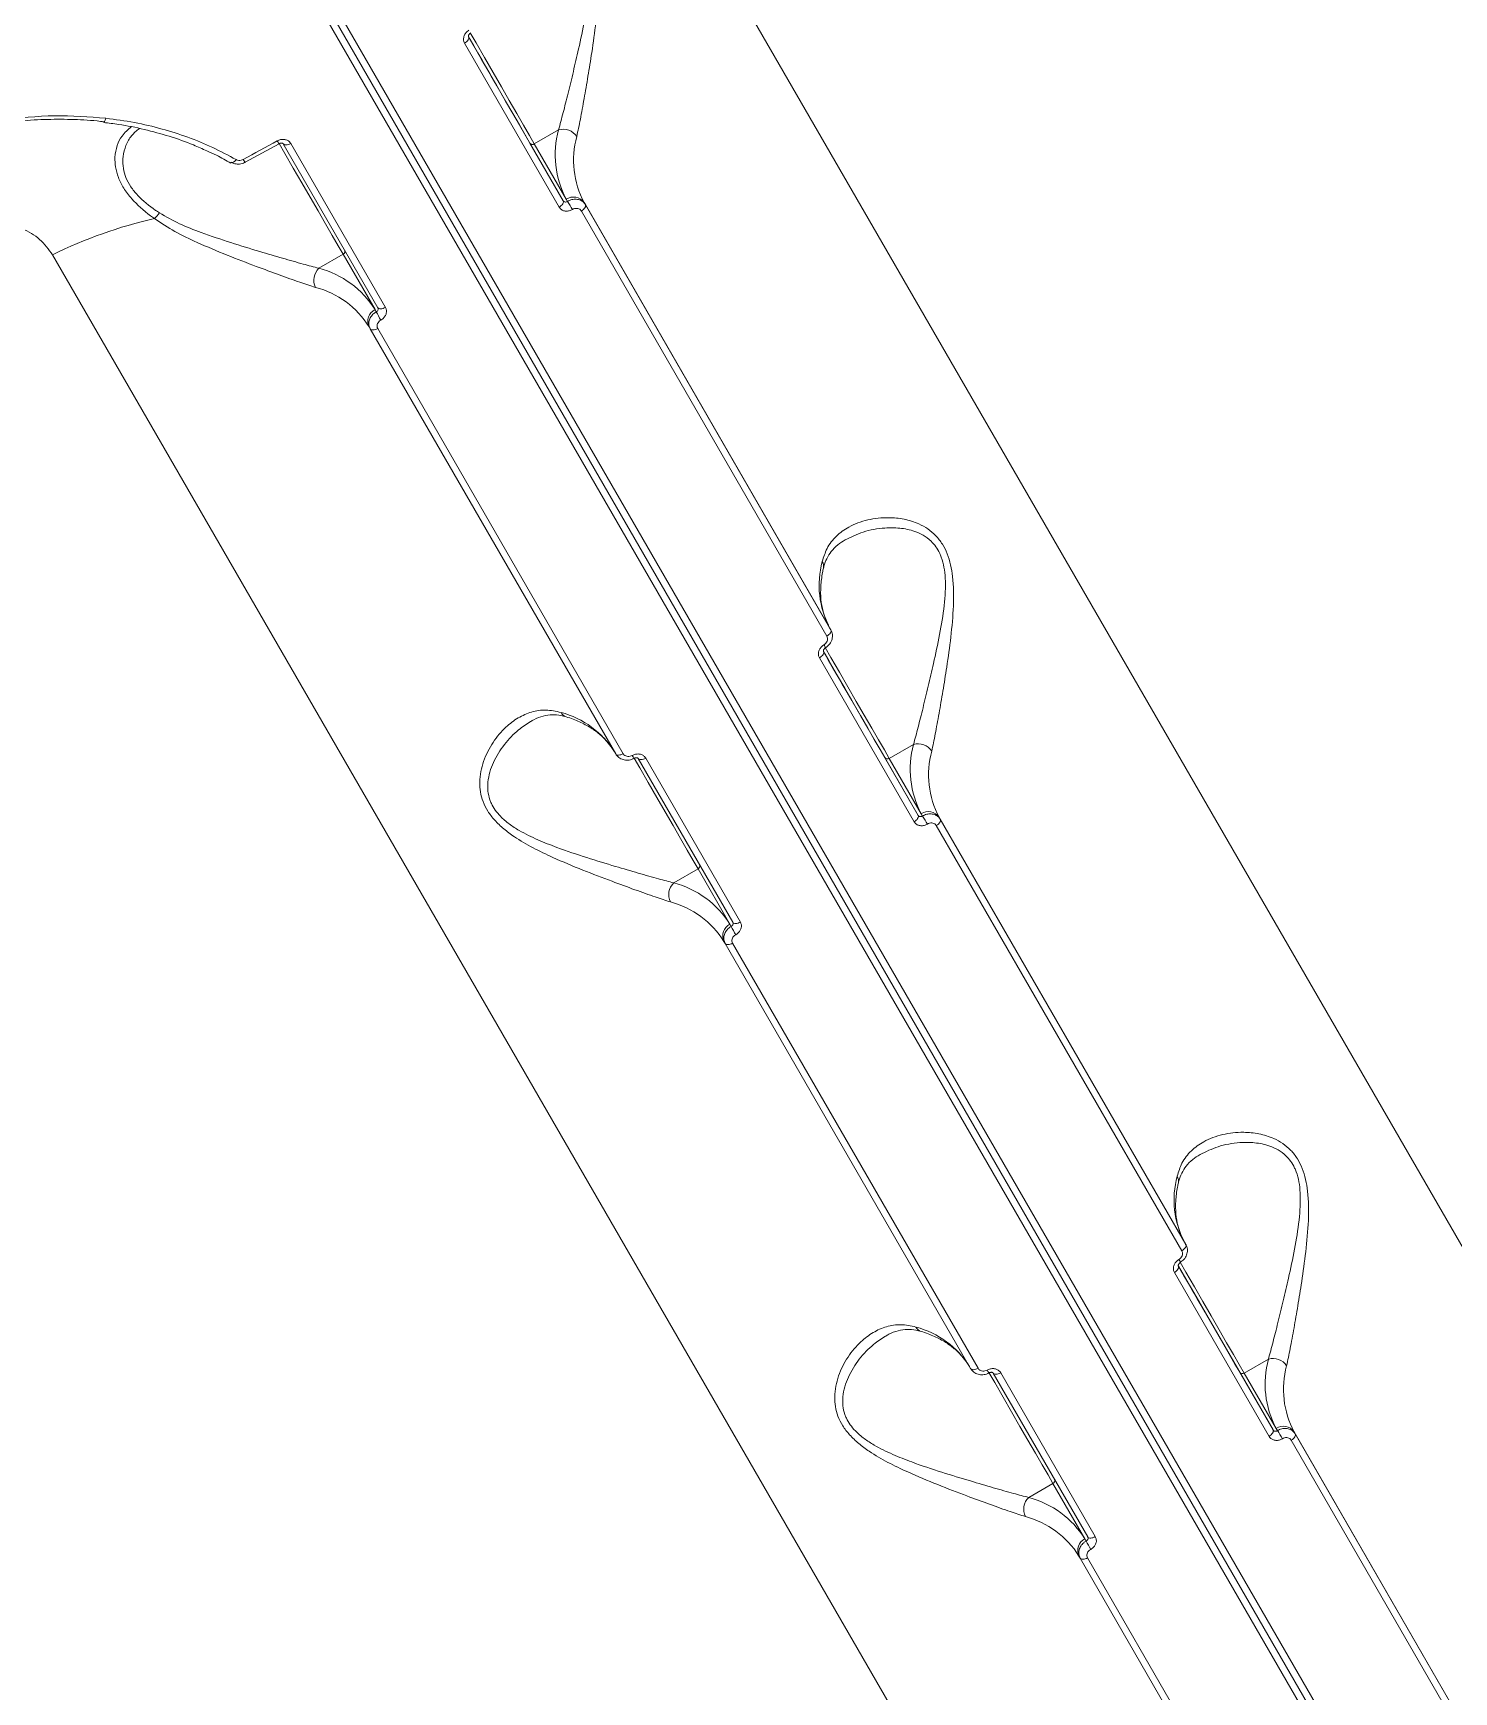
# Model space of a CAD drawing. Header units: millimetres. Extents: x 10684 to 26054, y -4768 to 6894.
# Drawn here: x 17492.2 to 17698.1, y -2622.9 to -2382.5 of the extents above; entities that cross this region are included whole.
import ezdxf

# ---------------------------------------------------------------- set-up
doc = ezdxf.new("R2010")
doc.units = ezdxf.units.MM
doc.layers.add('DIKOM_ОБЪЕКТ', color=7, linetype='Continuous')

msp = doc.modelspace()

# ---------------------------------------------------------------- linework, layer by layer
at = {"layer": 'DIKOM_ОБЪЕКТ', "color": 7, "linetype": 'Continuous', "lineweight": 15}
for p, q in [((17521.593, -2357.657), (17729.043, -2716.935)), ((17729.654, -2715.988), (17522.203, -2356.71)), ((17730.779, -2715.933), (17523.329, -2356.654)), ((17735.945, -2621.881), (17585.93, -2362.072)), ((17554.7, -2383.923), (17568.416, -2407.677)), ((17568.994, -2406.748), (17555.279, -2382.994)), ((17568.322, -2396.481), (17564.814, -2398.506)), ((17522.893, -2401.18), (17527.825, -2398.482)), ((17528.432, -2398.494), (17542.148, -2422.248)), ((17543.241, -2422.211), (17529.525, -2398.457)), ((17564.167, -2398.385), (17568.994, -2406.748)), ((17569.448, -2406.533), (17564.814, -2398.506)), ((17520.891, -2401.181), (17520.899, -2401.187)), ((17569.628, -2406.845), (17569.448, -2406.533)), ((17571.633, -2408.238), (17607.208, -2469.849)), ((17572.037, -2407.018), (17607.612, -2468.63)), ((17572.207, -2407.312), (17572.037, -2407.018)), ((17607.782, -2468.924), (17572.207, -2407.312)), ((17494.993, -2414.575), (17645.008, -2674.383)), ((17533.594, -2416.531), (17537.102, -2414.506)), ((17537.102, -2414.506), (17541.735, -2422.533)), ((17541.735, -2422.533), (17541.915, -2422.845)), ((17540.86, -2425.018), (17541.03, -2425.312)), ((17541.03, -2425.312), (17576.605, -2486.924)), ((17577.693, -2486.89), (17542.118, -2425.278)), ((17607.612, -2468.63), (17607.782, -2468.924)), ((17606.134, -2473), (17619.85, -2496.754)), ((17620.428, -2495.826), (17606.712, -2472.072)), ((17619.756, -2485.558), (17616.248, -2487.583)), ((17579.866, -2487.572), (17593.582, -2511.326)), ((17594.675, -2511.289), (17580.959, -2487.535)), ((17615.601, -2487.462), (17620.428, -2495.826)), ((17620.881, -2495.611), (17616.248, -2487.583)), ((17621.061, -2495.922), (17620.881, -2495.611)), ((17623.067, -2497.315), (17658.642, -2558.927)), ((17623.471, -2496.095), (17659.046, -2557.707)), ((17623.641, -2496.389), (17623.471, -2496.095)), ((17659.216, -2558.001), (17623.641, -2496.389)), ((17585.028, -2505.609), (17588.536, -2503.584)), ((17588.536, -2503.584), (17593.169, -2511.611)), ((17593.169, -2511.611), (17593.349, -2511.922)), ((17592.294, -2514.095), (17592.464, -2514.389)), ((17592.464, -2514.389), (17628.039, -2576.001)), ((17629.127, -2575.967), (17593.552, -2514.355)), ((17659.046, -2557.707), (17659.216, -2558.001)), ((17657.568, -2562.077), (17671.283, -2585.831)), ((17671.862, -2584.903), (17658.147, -2561.149)), ((17631.3, -2576.649), (17645.015, -2600.403)), ((17646.109, -2600.366), (17632.393, -2576.612)), ((17667.035, -2576.54), (17671.862, -2584.903)), ((17671.19, -2574.636), (17667.682, -2576.661)), ((17672.316, -2584.688), (17667.682, -2576.661)), ((17672.496, -2585), (17672.316, -2584.688)), ((17674.501, -2586.392), (17710.076, -2648.004)), ((17674.905, -2585.172), (17710.48, -2646.784)), ((17675.075, -2585.467), (17674.905, -2585.172)), ((17710.65, -2647.079), (17675.075, -2585.467)), ((17636.462, -2594.686), (17639.97, -2592.661)), ((17639.97, -2592.661), (17644.603, -2600.688)), ((17644.603, -2600.688), (17644.783, -2601)), ((17643.728, -2603.172), (17643.898, -2603.467)), ((17643.898, -2603.467), (17679.473, -2665.079)), ((17680.561, -2665.045), (17644.986, -2603.433))]:
    msp.add_line(p, q, dxfattribs=at)
at = {"layer": 'DIKOM_ОБЪЕКТ', "color": 7, "linetype": 'Continuous', "lineweight": 15, "flags": 128}
for points in [[(17555.279, -2382.994), (17555.312, -2383.089), (17555.312, -2383.198), (17555.279, -2383.318), (17555.214, -2383.445), (17555.12, -2383.573), (17555, -2383.699), (17554.858, -2383.817), (17554.7, -2383.923)], [(17555.264, -2382.965), (17555.292, -2383.013), (17555.654, -2383.641), (17556.151, -2384.501)], [(17555.272, -2382.976), (17555.98, -2384.204), (17557.171, -2386.266), (17558.364, -2388.333), (17559.534, -2390.36), (17560.655, -2392.301), (17561.701, -2394.112), (17562.648, -2395.754), (17563.476, -2397.189), (17564.167, -2398.385)], [(17556.151, -2384.501), (17556.741, -2385.523), (17557.377, -2386.625), (17558.008, -2387.718), (17558.582, -2388.713), (17559.054, -2389.529), (17559.383, -2390.1), (17559.545, -2390.38), (17559.526, -2390.347), (17559.327, -2390.003), (17558.964, -2389.375), (17558.468, -2388.515), (17557.877, -2387.493), (17557.241, -2386.391), (17556.61, -2385.298), (17556.036, -2384.303), (17555.565, -2383.487), (17555.274, -2382.983)], [(17564.814, -2398.506), (17564.102, -2397.272), (17563.248, -2395.793), (17562.271, -2394.1), (17561.192, -2392.232), (17560.037, -2390.23), (17558.83, -2388.14), (17557.599, -2386.008), (17556.372, -2383.882), (17555.529, -2382.423)], [(17502.437, -2395.294), (17502.481, -2395.29), (17502.535, -2395.251), (17502.59, -2395.179), (17502.643, -2395.075), (17502.694, -2394.943), (17502.739, -2394.789)], [(17527.566, -2398.071), (17526.95, -2398.411), (17526.333, -2398.75), (17525.716, -2399.088), (17525.099, -2399.426), (17524.482, -2399.763), (17523.864, -2400.1), (17523.246, -2400.436), (17522.628, -2400.772)], [(17527.827, -2398.442), (17528.659, -2399.882), (17529.887, -2402.008), (17531.118, -2404.14), (17532.324, -2406.23), (17533.48, -2408.232), (17534.558, -2410.1), (17535.535, -2411.793), (17536.39, -2413.272), (17537.102, -2414.506)], [(17528.432, -2398.494), (17528.497, -2398.57), (17528.591, -2398.625), (17528.712, -2398.657), (17528.854, -2398.664), (17529.012, -2398.647), (17529.181, -2398.605), (17529.354, -2398.541), (17529.525, -2398.457)], [(17520.899, -2401.187), (17520.948, -2401.206), (17521.038, -2401.212), (17521.142, -2401.185), (17521.255, -2401.127), (17521.373, -2401.04), (17521.491, -2400.926), (17521.607, -2400.791)], [(17568.994, -2406.748), (17569.028, -2406.843), (17569.028, -2406.952), (17568.995, -2407.072), (17568.93, -2407.199), (17568.836, -2407.327), (17568.716, -2407.453), (17568.574, -2407.571), (17568.416, -2407.677)], [(17572.207, -2407.312), (17572.24, -2407.406), (17572.24, -2407.515), (17572.208, -2407.634), (17572.144, -2407.76), (17572.05, -2407.888), (17571.931, -2408.014), (17571.79, -2408.131), (17571.633, -2408.238)], [(17542.148, -2422.248), (17542.213, -2422.324), (17542.307, -2422.379), (17542.428, -2422.411), (17542.57, -2422.418), (17542.728, -2422.401), (17542.897, -2422.359), (17543.07, -2422.295), (17543.241, -2422.211)], [(17541.03, -2425.312), (17541.094, -2425.388), (17541.189, -2425.443), (17541.308, -2425.474), (17541.449, -2425.482), (17541.607, -2425.465), (17541.775, -2425.424), (17541.948, -2425.361), (17542.118, -2425.278)], [(17607.782, -2468.924), (17607.815, -2469.018), (17607.815, -2469.127), (17607.783, -2469.246), (17607.719, -2469.372), (17607.625, -2469.5), (17607.506, -2469.625), (17607.366, -2469.743), (17607.208, -2469.849)], [(17606.712, -2472.072), (17606.746, -2472.166), (17606.746, -2472.275), (17606.713, -2472.395), (17606.648, -2472.522), (17606.554, -2472.65), (17606.434, -2472.776), (17606.292, -2472.894), (17606.134, -2473)], [(17606.697, -2472.042), (17606.726, -2472.091), (17607.088, -2472.718), (17607.585, -2473.578)], [(17606.706, -2472.054), (17607.414, -2473.281), (17608.605, -2475.343), (17609.798, -2477.411), (17610.969, -2479.437), (17612.089, -2481.378), (17613.135, -2483.19), (17614.082, -2484.831), (17614.911, -2486.266), (17615.601, -2487.462)], [(17607.585, -2473.578), (17608.175, -2474.601), (17608.811, -2475.703), (17609.442, -2476.795), (17610.017, -2477.79), (17610.487, -2478.606), (17610.817, -2479.177), (17610.979, -2479.458), (17610.96, -2479.424), (17610.761, -2479.08), (17610.398, -2478.452), (17609.902, -2477.593), (17609.311, -2476.57), (17608.675, -2475.468), (17608.044, -2474.375), (17607.47, -2473.381), (17606.999, -2472.565), (17606.708, -2472.061)], [(17616.248, -2487.583), (17615.536, -2486.35), (17614.682, -2484.87), (17613.705, -2483.177), (17612.626, -2481.309), (17611.471, -2479.308), (17610.264, -2477.218), (17609.033, -2475.085), (17607.805, -2472.959), (17606.97, -2471.511)], [(17576.605, -2486.924), (17576.67, -2487), (17576.764, -2487.054), (17576.883, -2487.086), (17577.025, -2487.094), (17577.182, -2487.077), (17577.35, -2487.036), (17577.523, -2486.973), (17577.693, -2486.89)], [(17579.261, -2487.519), (17580.093, -2488.959), (17581.32, -2491.085), (17582.551, -2493.218), (17583.758, -2495.308), (17584.914, -2497.309), (17585.992, -2499.177), (17586.969, -2500.87), (17587.824, -2502.35), (17588.536, -2503.584)], [(17579.866, -2487.572), (17579.931, -2487.648), (17580.025, -2487.702), (17580.146, -2487.734), (17580.288, -2487.741), (17580.446, -2487.724), (17580.615, -2487.683), (17580.788, -2487.619), (17580.959, -2487.535)], [(17620.428, -2495.826), (17620.462, -2495.92), (17620.462, -2496.029), (17620.429, -2496.149), (17620.364, -2496.276), (17620.27, -2496.404), (17620.15, -2496.53), (17620.008, -2496.648), (17619.85, -2496.754)], [(17623.641, -2496.389), (17623.674, -2496.483), (17623.674, -2496.592), (17623.642, -2496.712), (17623.578, -2496.838), (17623.484, -2496.966), (17623.365, -2497.091), (17623.224, -2497.209), (17623.067, -2497.315)], [(17593.582, -2511.326), (17593.647, -2511.402), (17593.741, -2511.456), (17593.861, -2511.488), (17594.004, -2511.495), (17594.162, -2511.478), (17594.331, -2511.436), (17594.504, -2511.373), (17594.675, -2511.289)], [(17592.464, -2514.389), (17592.528, -2514.465), (17592.622, -2514.52), (17592.742, -2514.551), (17592.884, -2514.559), (17593.041, -2514.542), (17593.209, -2514.502), (17593.381, -2514.438), (17593.552, -2514.355)], [(17659.216, -2558.001), (17659.249, -2558.095), (17659.249, -2558.204), (17659.217, -2558.323), (17659.153, -2558.45), (17659.059, -2558.577), (17658.94, -2558.703), (17658.799, -2558.82), (17658.642, -2558.927)], [(17658.147, -2561.149), (17658.18, -2561.243), (17658.18, -2561.353), (17658.147, -2561.473), (17658.082, -2561.599), (17657.988, -2561.728), (17657.868, -2561.853), (17657.726, -2561.971), (17657.568, -2562.077)], [(17658.132, -2561.119), (17658.16, -2561.168), (17658.522, -2561.796), (17659.019, -2562.655)], [(17658.139, -2561.131), (17658.848, -2562.358), (17660.039, -2564.42), (17661.232, -2566.488), (17662.402, -2568.515), (17663.523, -2570.455), (17664.569, -2572.267), (17665.516, -2573.908), (17666.345, -2575.343), (17667.035, -2576.54)], [(17659.019, -2562.655), (17659.609, -2563.678), (17660.245, -2564.78), (17660.876, -2565.873), (17661.45, -2566.867), (17661.921, -2567.683), (17662.251, -2568.255), (17662.413, -2568.535), (17662.393, -2568.502), (17662.195, -2568.157), (17661.832, -2567.53), (17661.336, -2566.67), (17660.746, -2565.648), (17660.109, -2564.545), (17659.478, -2563.453), (17658.904, -2562.458), (17658.433, -2561.642), (17658.142, -2561.138)], [(17667.682, -2576.661), (17666.97, -2575.427), (17666.116, -2573.947), (17665.139, -2572.254), (17664.061, -2570.386), (17662.905, -2568.385), (17661.698, -2566.295), (17660.467, -2564.163), (17659.239, -2562.036), (17658.404, -2560.589)], [(17628.039, -2576.001), (17628.104, -2576.077), (17628.198, -2576.132), (17628.318, -2576.163), (17628.459, -2576.171), (17628.616, -2576.154), (17628.784, -2576.113), (17628.956, -2576.05), (17629.127, -2575.967)], [(17630.695, -2576.596), (17631.527, -2578.036), (17632.754, -2580.163), (17633.985, -2582.295), (17635.192, -2584.385), (17636.348, -2586.386), (17637.426, -2588.254), (17638.403, -2589.947), (17639.257, -2591.427), (17639.97, -2592.661)], [(17631.3, -2576.649), (17631.365, -2576.725), (17631.459, -2576.78), (17631.58, -2576.811), (17631.722, -2576.819), (17631.88, -2576.801), (17632.049, -2576.76), (17632.222, -2576.696), (17632.393, -2576.612)], [(17671.862, -2584.903), (17671.895, -2584.997), (17671.896, -2585.106), (17671.863, -2585.227), (17671.798, -2585.353), (17671.704, -2585.482), (17671.584, -2585.607), (17671.442, -2585.725), (17671.283, -2585.831)], [(17675.075, -2585.467), (17675.108, -2585.561), (17675.108, -2585.669), (17675.076, -2585.789), (17675.012, -2585.915), (17674.918, -2586.043), (17674.799, -2586.168), (17674.658, -2586.286), (17674.501, -2586.392)], [(17645.015, -2600.403), (17645.08, -2600.479), (17645.175, -2600.534), (17645.296, -2600.565), (17645.437, -2600.572), (17645.596, -2600.555), (17645.765, -2600.514), (17645.938, -2600.45), (17646.109, -2600.366)], [(17643.898, -2603.467), (17643.963, -2603.542), (17644.056, -2603.597), (17644.176, -2603.629), (17644.317, -2603.636), (17644.475, -2603.62), (17644.643, -2603.579), (17644.815, -2603.516), (17644.986, -2603.433)]]:
    msp.add_lwpolyline(points, dxfattribs=at)
at = {"layer": 'DIKOM_ОБЪЕКТ', "color": 7, "linetype": 'Continuous', "lineweight": 15}
for centre, radius, start, end in [((17581.623, -2400.081), 13.779, 164.85573, 207.92219), ((17568.988, -2398.761), 2.375, 33.66222, 106.28402), ((17529.712, -2397.007), 2.396, 206.37548, 218.00805), ((17564.552, -2398.118), 0.468, 214.73042, 304.05321), ((17583.633, -2400.873), 13.124, 164.85711, 207.92021), ((17524.29, -2399.984), 1.839, 205.36459, 220.55), ((17570.497, -2408.086), 1.874, 34.73663, 124.05719), ((17505.449, -2404.784), 6.265, 313.4566, 323.55011), ((17550.603, -2419.35), 22.766, 29.8615, 33.31569), ((17524.816, -2475.153), 67.521, 102.88563, 116.21124), ((17536.893, -2414.081), 0.473, 296.18806, 20.54431), ((17535.235, -2418.248), 2.375, 133.71323, 206.34339), ((17530.061, -2429.846), 13.776, 32.06375, 75.13864), ((17529.742, -2431.982), 13.119, 32.06191, 75.13826), ((17542.555, -2424.218), 1.874, 115.94336, 205.25654), ((17562.021, -2412.753), 22.497, 206.65363, 210.14945), ((17619.208, -2462.484), 13.124, 164.85711, 207.92021), ((17605.423, -2459.743), 1.312, 348.23012, 31.60051), ((17604.663, -2472.503), 2.533, 22.34238, 33.34244), ((17565.317, -2493.594), 13.12, 32.06305, 75.13712), ((17569.84, -2480.284), 1.318, 208.51518, 251.61356), ((17633.058, -2489.158), 13.78, 164.85626, 207.91898), ((17620.422, -2487.838), 2.375, 33.6617, 106.28911), ((17581.259, -2486.015), 2.528, 206.65763, 217.67828), ((17615.986, -2487.195), 0.469, 214.7487, 304.05531), ((17635.065, -2489.95), 13.122, 164.85405, 207.92326), ((17621.931, -2497.163), 1.874, 34.74603, 124.0548), ((17601.784, -2508.587), 23.065, 29.89223, 33.3019), ((17588.327, -2503.159), 0.473, 296.21635, 20.55598), ((17586.669, -2507.325), 2.375, 133.71088, 206.34574), ((17581.494, -2518.924), 13.776, 32.06356, 75.13723), ((17581.176, -2521.06), 13.119, 32.06329, 75.13802), ((17593.988, -2513.295), 1.874, 115.94041, 205.26754), ((17614.047, -2501.509), 23.17, 206.70689, 210.10092), ((17670.642, -2551.562), 13.124, 164.85583, 207.91882), ((17656.851, -2548.822), 1.317, 348.32953, 31.5011), ((17656.186, -2561.533), 2.433, 22.11661, 33.56822), ((17616.751, -2582.672), 13.12, 32.06406, 75.13726), ((17621.27, -2569.367), 1.312, 208.41824, 251.72132), ((17671.856, -2576.915), 2.375, 33.66256, 106.28368), ((17632.718, -2575.078), 2.556, 206.68846, 217.58482), ((17667.42, -2576.273), 0.468, 214.73067, 304.05296), ((17684.49, -2578.236), 13.779, 164.85371, 207.92153), ((17686.501, -2579.028), 13.123, 164.85461, 207.91989), ((17673.365, -2586.24), 1.874, 34.73503, 124.05879), ((17653.607, -2597.42), 22.606, 29.84925, 33.32793), ((17639.761, -2592.236), 0.473, 296.18806, 20.54431), ((17638.103, -2596.403), 2.375, 133.70654, 206.34051), ((17632.928, -2608.001), 13.776, 32.06425, 75.13654), ((17632.609, -2610.137), 13.12, 32.06367, 75.13818), ((17645.422, -2602.373), 1.873, 115.93562, 205.27406), ((17665.303, -2590.684), 22.968, 206.68945, 210.11362)]:
    msp.add_arc(centre, radius, start, end, dxfattribs=at)
for points, knots in [([(17083.159, -2414.961), (17083.655, -2415.334), (17085.836, -2416.972), (17089.951, -2419.688), (17095.505, -2423.1), (17101.318, -2426.307), (17107.361, -2429.323), (17113.637, -2432.142), (17120.137, -2434.762), (17126.859, -2437.18), (17133.797, -2439.396), (17140.945, -2441.408), (17148.299, -2443.213), (17155.851, -2444.811), (17163.598, -2446.201), (17171.532, -2447.38), (17179.648, -2448.35), (17187.94, -2449.108), (17196.401, -2449.655), (17205.025, -2449.989), (17213.806, -2450.112), (17222.736, -2450.022), (17231.81, -2449.72), (17241.019, -2449.206), (17250.359, -2448.481), (17259.82, -2447.545), (17269.396, -2446.399), (17279.081, -2445.044), (17288.866, -2443.48), (17298.745, -2441.71), (17308.71, -2439.734), (17318.754, -2437.554), (17328.868, -2435.171), (17339.046, -2432.588), (17349.28, -2429.806), (17359.562, -2426.828), (17369.884, -2423.656), (17380.239, -2420.291), (17390.619, -2416.738), (17401.015, -2412.997), (17411.422, -2409.073), (17421.829, -2404.968), (17432.231, -2400.685), (17442.618, -2396.228), (17452.983, -2391.599), (17463.319, -2386.803), (17473.617, -2381.843), (17483.87, -2376.722), (17494.071, -2371.445), (17504.209, -2366.013), (17513.178, -2361.054), (17518.745, -2357.87), (17520.979, -2356.592)], [0, 0, 0, 0, 0.0060077, 0.0263959, 0.0467901, 0.0671896, 0.087595, 0.1080051, 0.1284198, 0.148838, 0.1692595, 0.1896837, 0.2101103, 0.2305386, 0.2509681, 0.2713989, 0.29183, 0.3122619, 0.3326939, 0.3531256, 0.3735573, 0.3939888, 0.4144198, 0.4348503, 0.4552805, 0.4757103, 0.4961393, 0.5165675, 0.5369954, 0.557423, 0.5778498, 0.5982762, 0.6187016, 0.6391271, 0.659552, 0.6799765, 0.7004005, 0.720824, 0.7412475, 0.7616703, 0.7820928, 0.8025152, 0.8229373, 0.8433591, 0.8637808, 0.884202, 0.9046236, 0.9250444, 0.9454655, 0.9658868, 0.9863076, 1, 1, 1, 1]), ([(17572.926, -2372.458), (17572.905, -2373.748), (17572.861, -2376.441), (17572.119, -2380.595), (17571.296, -2384.508), (17570.462, -2388.071), (17569.706, -2391.179), (17568.978, -2394.087), (17568.543, -2395.676), (17568.322, -2396.481)], [0, 0, 0, 0, 0.1463776, 0.30549714, 0.46898804, 0.60089501, 0.735094, 0.86569868, 1, 1, 1, 1]), ([(17570.965, -2397.444), (17571.137, -2396.632), (17571.482, -2395.005), (17572.028, -2391.997), (17572.595, -2388.736), (17573.192, -2385.011), (17573.768, -2380.878), (17574.216, -2376.461), (17574.075, -2373.613), (17574.006, -2372.238)], [0, 0, 0, 0, 0.1316644, 0.2634914, 0.3951425, 0.5268779, 0.6882986, 0.8495385, 1, 1, 1, 1]), ([(17555.345, -2382.033), (17555.253, -2382.096), (17555.022, -2382.254), (17554.736, -2382.606), (17554.555, -2383.055), (17554.526, -2383.522), (17554.642, -2383.789), (17554.7, -2383.923)], [0, 0, 0, 0, 0.141818, 0.3567383, 0.5713287, 0.7857313, 1, 1, 1, 1]), ([(17555.293, -2383.013), (17555.287, -2383.006), (17555.27, -2382.985), (17555.249, -2382.925), (17555.286, -2382.773), (17555.361, -2382.644), (17555.462, -2382.533), (17555.543, -2382.485), (17555.574, -2382.466)], [0, 0, 0, 0, 0.1489703, 0.4752004, 0.634914, 0.7708339, 0.91298, 1, 1, 1, 1]), ([(17487.594, -2395.556), (17488.522, -2395.428), (17490.74, -2395.121), (17494.26, -2394.921), (17498.119, -2394.947), (17500.854, -2395.088), (17502.269, -2395.293), (17502.435, -2395.317)], [0, 0, 0, 0, 0.1860192, 0.444767, 0.7046746, 0.9655368, 1, 1, 1, 1]), ([(17502.739, -2394.789), (17500.274, -2394.591), (17495.284, -2394.191), (17490.186, -2394.756), (17487.607, -2395.042)], [0, 0, 0, 0, 0.4941771, 1, 1, 1, 1]), ([(17502.41, -2395.41), (17503.131, -2395.493), (17505.125, -2395.723), (17508.308, -2396.383), (17511.933, -2397.378), (17514.97, -2398.428), (17516.725, -2399.239), (17517.372, -2399.538)], [0, 0, 0, 0, 0.1356923, 0.375472, 0.6166784, 0.8587353, 1, 1, 1, 1]), ([(17521.607, -2400.791), (17520.486, -2400.187), (17518.245, -2398.979), (17514.64, -2397.511), (17510.85, -2396.297), (17506.883, -2395.354), (17504.12, -2394.977), (17502.739, -2394.789)], [0, 0, 0, 0, 0.1976763, 0.3953866, 0.5930862, 0.7965425, 1, 1, 1, 1]), ([(17506.413, -2396.048), (17505.929, -2396.451), (17505.071, -2397.166), (17504.303, -2398.721), (17503.996, -2400.263), (17504.081, -2401.851), (17504.48, -2403.361), (17505.267, -2404.939), (17506.72, -2406.855), (17508.362, -2408.311), (17509.571, -2409.195), (17509.758, -2409.332)], [0, 0, 0, 0, 0.1641793, 0.2914014, 0.4219034, 0.5156611, 0.6117516, 0.706517, 0.8049083, 0.96984, 1, 1, 1, 1]), ([(17510.488, -2408.506), (17510.306, -2408.386), (17509.138, -2407.619), (17507.611, -2406.376), (17506.283, -2404.709), (17505.776, -2403.732), (17505.401, -2402.723), (17505.173, -2401.686), (17505.184, -2400.181), (17505.592, -2398.679), (17506.38, -2397.264), (17507.182, -2396.607), (17507.582, -2396.28)], [0, 0, 0, 0, 0.0312891, 0.2003527, 0.2883553, 0.3797755, 0.3966766, 0.4930637, 0.592358, 0.7259485, 0.8632469, 1, 1, 1, 1]), ([(17529.525, -2398.457), (17529.472, -2398.379), (17529.336, -2398.181), (17528.998, -2397.955), (17528.537, -2397.837), (17528.032, -2397.863), (17527.721, -2398.002), (17527.566, -2398.071)], [0, 0, 0, 0, 0.1406068, 0.3550986, 0.5698427, 0.7848944, 1, 1, 1, 1]), ([(17527.827, -2398.484), (17527.834, -2398.479), (17527.888, -2398.444), (17528.008, -2398.406), (17528.163, -2398.385), (17528.296, -2398.403), (17528.387, -2398.444), (17528.422, -2398.474), (17528.427, -2398.491), (17528.429, -2398.496)], [0, 0, 0, 0, 0.025356, 0.1803918, 0.3336056, 0.4978282, 0.6811204, 0.9128268, 1, 1, 1, 1]), ([(17517.372, -2399.538), (17517.843, -2399.74), (17519.045, -2400.255), (17520.153, -2400.898), (17520.827, -2401.29)], [0, 0, 0, 0, 0.3914095, 1, 1, 1, 1]), ([(17520.908, -2401.172), (17521.074, -2401.256), (17521.447, -2401.446), (17522.13, -2401.457), (17522.637, -2401.331), (17522.87, -2401.188), (17522.891, -2401.175)], [0, 0, 0, 0, 0.270876, 0.6082216, 0.9644202, 1, 1, 1, 1]), ([(17522.628, -2400.772), (17522.524, -2400.817), (17522.316, -2400.909), (17521.979, -2400.923), (17521.743, -2400.864), (17521.63, -2400.804), (17521.607, -2400.791)], [0, 0, 0, 0, 0.3066167, 0.6132969, 0.9193599, 1, 1, 1, 1]), ([(17533.594, -2416.531), (17532.859, -2416.339), (17531.278, -2415.925), (17528.354, -2415.094), (17524.833, -2414.057), (17520.847, -2412.855), (17516.918, -2411.513), (17513.371, -2410.152), (17511.448, -2409.054), (17510.488, -2408.506)], [0, 0, 0, 0, 0.1227041, 0.2642665, 0.4059943, 0.5771188, 0.7482334, 0.8743889, 1, 1, 1, 1]), ([(17568.416, -2407.677), (17568.469, -2407.755), (17568.604, -2407.952), (17568.939, -2408.173), (17569.394, -2408.28), (17569.891, -2408.239), (17570.195, -2408.089), (17570.347, -2408.014)], [0, 0, 0, 0, 0.1406587, 0.3550364, 0.5699033, 0.7849445, 1, 1, 1, 1]), ([(17569.628, -2406.845), (17569.578, -2406.872), (17569.479, -2406.926), (17569.317, -2406.944), (17569.168, -2406.912), (17569.057, -2406.84), (17569.012, -2406.774), (17568.994, -2406.748)], [0, 0, 0, 0, 0.2154364, 0.4307238, 0.6453794, 0.8596457, 1, 1, 1, 1]), ([(17572.207, -2407.312), (17572.135, -2407.208), (17571.956, -2406.945), (17571.509, -2406.649), (17570.902, -2406.502), (17570.237, -2406.551), (17569.831, -2406.747), (17569.628, -2406.845)], [0, 0, 0, 0, 0.1407267, 0.35548, 0.5703194, 0.7851559, 1, 1, 1, 1]), ([(17570.347, -2408.014), (17570.448, -2407.964), (17570.65, -2407.864), (17570.982, -2407.836), (17571.284, -2407.907), (17571.508, -2408.054), (17571.597, -2408.186), (17571.633, -2408.238)], [0, 0, 0, 0, 0.21520675, 0.43015676, 0.64503115, 0.8594814, 1, 1, 1, 1]), ([(17485.856, -2410.157), (17486.441, -2410.131), (17488.079, -2410.059), (17490.678, -2410.711), (17493.31, -2412.237), (17494.428, -2413.791), (17494.993, -2414.575)], [0, 0, 0, 0, 0.1529626, 0.4283592, 0.7114374, 1, 1, 1, 1]), ([(17509.758, -2409.332), (17510.734, -2409.977), (17512.688, -2411.269), (17516.301, -2412.973), (17520.296, -2414.664), (17524.329, -2416.198), (17527.876, -2417.509), (17530.809, -2418.554), (17532.376, -2419.064), (17533.107, -2419.302)], [0, 0, 0, 0, 0.1281561, 0.2567409, 0.4268184, 0.5968792, 0.7373109, 0.8775743, 1, 1, 1, 1]), ([(17541.915, -2422.845), (17541.79, -2422.925), (17541.477, -2423.126), (17541.09, -2423.581), (17540.842, -2424.166), (17540.799, -2424.779), (17540.953, -2425.135), (17541.03, -2425.312)], [0, 0, 0, 0, 0.1417146, 0.3564188, 0.5709701, 0.7854727, 1, 1, 1, 1]), ([(17542.148, -2422.248), (17542.167, -2422.293), (17542.205, -2422.381), (17542.192, -2422.531), (17542.127, -2422.673), (17542.027, -2422.78), (17541.947, -2422.827), (17541.915, -2422.845)], [0, 0, 0, 0, 0.2139994, 0.4282657, 0.6428316, 0.8579435, 1, 1, 1, 1]), ([(17542.568, -2424.052), (17542.662, -2423.993), (17542.899, -2423.844), (17543.192, -2423.506), (17543.38, -2423.07), (17543.414, -2422.611), (17543.299, -2422.345), (17543.241, -2422.211)], [0, 0, 0, 0, 0.1418831, 0.3567456, 0.5714023, 0.7857796, 1, 1, 1, 1]), ([(17542.118, -2425.278), (17542.08, -2425.189), (17542.003, -2425.012), (17542.026, -2424.706), (17542.151, -2424.416), (17542.347, -2424.191), (17542.505, -2424.092), (17542.568, -2424.052)], [0, 0, 0, 0, 0.2142382, 0.4285748, 0.6431232, 0.8580818, 1, 1, 1, 1]), ([(17622.399, -2486.522), (17622.568, -2485.724), (17622.911, -2484.101), (17623.458, -2481.101), (17624.025, -2477.824), (17624.621, -2474.121), (17625.202, -2469.971), (17625.613, -2465.544), (17625.583, -2461.403), (17624.928, -2458.377), (17623.973, -2456.465), (17623.018, -2455.24), (17621.853, -2454.265), (17620.301, -2453.41), (17618.367, -2452.829), (17615.825, -2452.59), (17613.045, -2452.909), (17610.479, -2453.867), (17608.508, -2455.306), (17607.178, -2456.978), (17606.74, -2458.405), (17606.54, -2459.056)], [0, 0, 0, 0, 0.0545825, 0.1110317, 0.1659463, 0.2220138, 0.2890713, 0.3579597, 0.4226724, 0.4774035, 0.5047502, 0.5331, 0.5623542, 0.5923838, 0.6398883, 0.688586, 0.7592825, 0.8320583, 0.8901607, 0.9498676, 1, 1, 1, 1]), ([(17609.857, -2455.907), (17610.699, -2455.49), (17612.445, -2454.627), (17615.206, -2454.131), (17617.766, -2454.135), (17619.66, -2454.512), (17621.192, -2455.196), (17622.499, -2456.152), (17623.347, -2457.332), (17623.901, -2458.675), (17624.213, -2459.867), (17624.462, -2462.191), (17624.256, -2465.504), (17623.565, -2469.669), (17622.727, -2473.586), (17621.897, -2477.148), (17621.139, -2480.256), (17620.412, -2483.164), (17619.977, -2484.753), (17619.756, -2485.558)], [0, 0, 0, 0, 0.0833353, 0.1726835, 0.2299071, 0.2882913, 0.3222547, 0.3571271, 0.4070458, 0.4203417, 0.4514857, 0.483671, 0.5605586, 0.642473, 0.7266407, 0.7945428, 0.863629, 0.9308646, 1, 1, 1, 1]), ([(17606.724, -2460.03), (17606.74, -2459.928), (17606.827, -2459.394), (17607.185, -2458.574), (17607.828, -2457.536), (17608.706, -2456.62), (17609.487, -2456.138), (17609.857, -2455.908)], [0, 0, 0, 0, 0.05091579, 0.26693801, 0.50427316, 0.76485088, 1, 1, 1, 1]), ([(17607.612, -2468.63), (17607.483, -2468.393), (17607.085, -2467.658), (17606.614, -2466.315), (17606.307, -2464.547), (17606.286, -2462.648), (17606.473, -2461.11), (17606.663, -2460.215), (17606.706, -2460.015)], [0, 0, 0, 0, 0.1027286, 0.3181941, 0.5309124, 0.73846, 0.9414943, 1, 1, 1, 1]), ([(17606.779, -2471.111), (17606.687, -2471.173), (17606.455, -2471.332), (17606.17, -2471.683), (17605.989, -2472.132), (17605.96, -2472.599), (17606.076, -2472.867), (17606.134, -2473)], [0, 0, 0, 0, 0.1418625, 0.3567267, 0.5713392, 0.7857264, 1, 1, 1, 1]), ([(17607.208, -2469.849), (17607.247, -2469.939), (17607.324, -2470.117), (17607.305, -2470.429), (17607.185, -2470.728), (17606.995, -2470.963), (17606.84, -2471.069), (17606.779, -2471.111)], [0, 0, 0, 0, 0.2142313, 0.42857, 0.6431587, 0.8581507, 1, 1, 1, 1]), ([(17606.997, -2471.525), (17607.179, -2471.4), (17607.58, -2471.125), (17607.942, -2470.481), (17608.05, -2469.782), (17607.973, -2469.242), (17607.805, -2469.001), (17607.761, -2468.939)], [0, 0, 0, 0, 0.2155239, 0.4735239, 0.7028357, 0.9236296, 1, 1, 1, 1]), ([(17606.727, -2472.09), (17606.721, -2472.083), (17606.704, -2472.062), (17606.683, -2472.003), (17606.72, -2471.85), (17606.795, -2471.721), (17606.896, -2471.61), (17606.977, -2471.562), (17607.008, -2471.544)], [0, 0, 0, 0, 0.1490167, 0.4753326, 0.6350779, 0.7710247, 0.9130152, 1, 1, 1, 1]), ([(17568.682, -2480.914), (17567.947, -2480.752), (17566.477, -2480.428), (17564.393, -2480.772), (17562.44, -2481.633), (17560.536, -2483.086), (17558.758, -2485.168), (17557.371, -2487.881), (17556.73, -2490.841), (17557.103, -2493.391), (17558.031, -2495.235), (17559.051, -2496.576), (17560.368, -2497.812), (17562.217, -2499.172), (17564.609, -2500.557), (17567.959, -2502.157), (17571.846, -2503.784), (17575.869, -2505.316), (17579.401, -2506.619), (17582.291, -2507.647), (17583.832, -2508.149), (17584.541, -2508.379)], [0, 0, 0, 0, 0.0554777, 0.1110228, 0.1664982, 0.2220064, 0.2900246, 0.3579625, 0.4226767, 0.477406, 0.505246, 0.5330942, 0.5627091, 0.5923743, 0.6404282, 0.6885793, 0.7603244, 0.8320605, 0.890998, 0.9498641, 1, 1, 1, 1]), ([(17585.028, -2505.609), (17584.315, -2505.423), (17582.77, -2505.019), (17579.895, -2504.199), (17576.404, -2503.178), (17572.416, -2501.963), (17568.595, -2500.691), (17565.285, -2499.388), (17562.956, -2498.257), (17561.148, -2497.095), (17559.666, -2495.836), (17558.78, -2494.591), (17558.276, -2493.335), (17558.051, -2492.292), (17558.06, -2490.418), (17558.806, -2488.037), (17560.424, -2485.482), (17562.304, -2483.492), (17563.684, -2482.606), (17564.269, -2482.23)], [0, 0, 0, 0, 0.0614439, 0.1331713, 0.2068447, 0.2939919, 0.3834359, 0.4407115, 0.4991573, 0.533155, 0.5680626, 0.6180285, 0.6313381, 0.6625159, 0.6947325, 0.7716984, 0.8536953, 0.9379472, 1, 1, 1, 1]), ([(17564.28, -2482.242), (17564.43, -2482.144), (17565.017, -2481.76), (17566.076, -2481.404), (17567.375, -2481.213), (17568.49, -2481.269), (17569.18, -2481.484), (17569.435, -2481.564)], [0, 0, 0, 0, 0.0934422, 0.3646336, 0.6295448, 0.8632075, 1, 1, 1, 1]), ([(17569.429, -2481.537), (17569.771, -2481.65), (17570.768, -2481.982), (17572.245, -2482.662), (17573.775, -2483.623), (17575.063, -2484.747), (17575.913, -2485.771), (17576.316, -2486.433), (17576.435, -2486.629)], [0, 0, 0, 0, 0.1033835, 0.3019083, 0.501737, 0.7047547, 0.9124682, 1, 1, 1, 1]), ([(17576.621, -2486.913), (17576.723, -2487.071), (17576.946, -2487.413), (17577.517, -2487.736), (17578.196, -2487.862), (17578.816, -2487.793), (17579.133, -2487.599), (17579.243, -2487.532)], [0, 0, 0, 0, 0.1885007, 0.4095098, 0.6364399, 0.8744308, 1, 1, 1, 1]), ([(17579, -2487.149), (17578.896, -2487.195), (17578.69, -2487.287), (17578.352, -2487.304), (17578.045, -2487.225), (17577.819, -2487.074), (17577.729, -2486.942), (17577.693, -2486.89)], [0, 0, 0, 0, 0.2151128, 0.4300764, 0.6448706, 0.8594767, 1, 1, 1, 1]), ([(17580.959, -2487.535), (17580.906, -2487.456), (17580.77, -2487.259), (17580.432, -2487.033), (17579.971, -2486.915), (17579.465, -2486.94), (17579.155, -2487.079), (17579, -2487.149)], [0, 0, 0, 0, 0.1406272, 0.3551242, 0.5698716, 0.7848983, 1, 1, 1, 1]), ([(17579.261, -2487.561), (17579.268, -2487.556), (17579.322, -2487.521), (17579.442, -2487.483), (17579.597, -2487.462), (17579.73, -2487.48), (17579.821, -2487.522), (17579.856, -2487.551), (17579.861, -2487.569), (17579.863, -2487.573)], [0, 0, 0, 0, 0.0253513, 0.1805632, 0.3334446, 0.4979473, 0.6810138, 0.912846, 1, 1, 1, 1]), ([(17619.85, -2496.754), (17619.903, -2496.832), (17620.038, -2497.03), (17620.373, -2497.25), (17620.828, -2497.357), (17621.325, -2497.317), (17621.629, -2497.166), (17621.781, -2497.091)], [0, 0, 0, 0, 0.1405974, 0.3551097, 0.5698216, 0.7848451, 1, 1, 1, 1]), ([(17621.061, -2495.922), (17621.012, -2495.949), (17620.913, -2496.003), (17620.751, -2496.021), (17620.601, -2495.989), (17620.491, -2495.917), (17620.446, -2495.852), (17620.428, -2495.826)], [0, 0, 0, 0, 0.21553804, 0.43040588, 0.64531112, 0.85949888, 1, 1, 1, 1]), ([(17623.641, -2496.389), (17623.569, -2496.285), (17623.389, -2496.022), (17622.943, -2495.727), (17622.335, -2495.58), (17621.671, -2495.629), (17621.265, -2495.824), (17621.061, -2495.922)], [0, 0, 0, 0, 0.1407627, 0.3554554, 0.5702591, 0.7851135, 1, 1, 1, 1]), ([(17621.781, -2497.091), (17621.882, -2497.041), (17622.084, -2496.941), (17622.415, -2496.914), (17622.718, -2496.985), (17622.942, -2497.131), (17623.031, -2497.263), (17623.067, -2497.315)], [0, 0, 0, 0, 0.2150701, 0.4302107, 0.6449064, 0.8595064, 1, 1, 1, 1]), ([(17593.349, -2511.922), (17593.224, -2512.002), (17592.91, -2512.203), (17592.524, -2512.658), (17592.276, -2513.243), (17592.233, -2513.857), (17592.387, -2514.212), (17592.464, -2514.389)], [0, 0, 0, 0, 0.1417289, 0.3563811, 0.5709399, 0.7854207, 1, 1, 1, 1]), ([(17593.582, -2511.326), (17593.601, -2511.37), (17593.639, -2511.458), (17593.626, -2511.609), (17593.561, -2511.75), (17593.461, -2511.858), (17593.381, -2511.904), (17593.349, -2511.922)], [0, 0, 0, 0, 0.2138034, 0.4280325, 0.6426857, 0.8577601, 1, 1, 1, 1]), ([(17594.001, -2513.13), (17594.096, -2513.07), (17594.333, -2512.922), (17594.626, -2512.584), (17594.814, -2512.147), (17594.848, -2511.688), (17594.733, -2511.422), (17594.675, -2511.289)], [0, 0, 0, 0, 0.1418577, 0.3567112, 0.5713219, 0.7856953, 1, 1, 1, 1]), ([(17593.552, -2514.355), (17593.514, -2514.267), (17593.436, -2514.089), (17593.459, -2513.784), (17593.585, -2513.493), (17593.781, -2513.268), (17593.939, -2513.169), (17594.001, -2513.13)], [0, 0, 0, 0, 0.2141999, 0.4286016, 0.6432042, 0.8580968, 1, 1, 1, 1]), ([(17673.833, -2575.599), (17674.002, -2574.801), (17674.345, -2573.178), (17674.892, -2570.178), (17675.459, -2566.902), (17676.055, -2563.198), (17676.636, -2559.049), (17677.047, -2554.621), (17677.017, -2550.48), (17676.362, -2547.455), (17675.408, -2545.542), (17674.451, -2544.317), (17673.287, -2543.342), (17671.735, -2542.487), (17669.801, -2541.907), (17667.259, -2541.667), (17664.479, -2541.986), (17661.913, -2542.944), (17659.942, -2544.384), (17658.612, -2546.055), (17658.174, -2547.482), (17657.974, -2548.133)], [0, 0, 0, 0, 0.0545823, 0.1110313, 0.1659472, 0.2220128, 0.2890724, 0.3579608, 0.4226726, 0.4774038, 0.5047504, 0.5330987, 0.5623515, 0.592381, 0.6398898, 0.6885824, 0.7592836, 0.8320592, 0.8901567, 0.9498676, 1, 1, 1, 1]), ([(17661.291, -2544.984), (17662.133, -2544.567), (17663.879, -2543.704), (17666.641, -2543.208), (17669.2, -2543.213), (17671.094, -2543.589), (17672.625, -2544.273), (17673.933, -2545.229), (17674.781, -2546.41), (17675.336, -2547.752), (17675.647, -2548.945), (17675.896, -2551.268), (17675.69, -2554.581), (17674.999, -2558.746), (17674.162, -2562.663), (17673.331, -2566.226), (17672.574, -2569.334), (17671.846, -2572.241), (17671.411, -2573.83), (17671.19, -2574.636)], [0, 0, 0, 0, 0.0833412, 0.1726894, 0.2299095, 0.2882934, 0.3222572, 0.3571296, 0.4070443, 0.4203437, 0.4514879, 0.4836709, 0.5605608, 0.6424747, 0.7266389, 0.794543, 0.8636289, 0.9308616, 1, 1, 1, 1]), ([(17658.158, -2549.107), (17658.174, -2549.005), (17658.261, -2548.471), (17658.62, -2547.651), (17659.262, -2546.613), (17660.14, -2545.698), (17660.921, -2545.215), (17661.291, -2544.986)], [0, 0, 0, 0, 0.050934, 0.2669372, 0.5042722, 0.7648389, 1, 1, 1, 1]), ([(17659.046, -2557.707), (17658.918, -2557.47), (17658.519, -2556.735), (17658.048, -2555.393), (17657.742, -2553.624), (17657.719, -2551.725), (17657.907, -2550.188), (17658.097, -2549.293), (17658.14, -2549.092)], [0, 0, 0, 0, 0.1027371, 0.3181887, 0.53092, 0.7384543, 0.941484, 1, 1, 1, 1]), ([(17658.642, -2558.927), (17658.681, -2559.016), (17658.758, -2559.194), (17658.739, -2559.506), (17658.618, -2559.805), (17658.429, -2560.04), (17658.274, -2560.146), (17658.213, -2560.188)], [0, 0, 0, 0, 0.2142558, 0.4285874, 0.6432147, 0.8580764, 1, 1, 1, 1]), ([(17658.431, -2560.603), (17658.613, -2560.477), (17659.014, -2560.202), (17659.376, -2559.558), (17659.485, -2558.859), (17659.407, -2558.319), (17659.239, -2558.078), (17659.195, -2558.016)], [0, 0, 0, 0, 0.2154487, 0.4735238, 0.7028466, 0.9236667, 1, 1, 1, 1]), ([(17658.213, -2560.188), (17658.121, -2560.251), (17657.89, -2560.409), (17657.604, -2560.761), (17657.423, -2561.209), (17657.394, -2561.676), (17657.51, -2561.944), (17657.568, -2562.077)], [0, 0, 0, 0, 0.1418225, 0.356665, 0.5712944, 0.7857, 1, 1, 1, 1]), ([(17658.16, -2561.167), (17658.155, -2561.161), (17658.138, -2561.139), (17658.117, -2561.08), (17658.153, -2560.928), (17658.23, -2560.798), (17658.33, -2560.687), (17658.411, -2560.639), (17658.442, -2560.621)], [0, 0, 0, 0, 0.1489832, 0.4752354, 0.6349302, 0.770943, 0.9129725, 1, 1, 1, 1]), ([(17620.116, -2569.991), (17619.381, -2569.829), (17617.911, -2569.506), (17615.827, -2569.849), (17613.874, -2570.711), (17611.969, -2572.163), (17610.192, -2574.245), (17608.805, -2576.958), (17608.164, -2579.918), (17608.537, -2582.468), (17609.465, -2584.312), (17610.485, -2585.653), (17611.802, -2586.889), (17613.651, -2588.249), (17616.043, -2589.634), (17619.393, -2591.234), (17623.28, -2592.861), (17627.303, -2594.393), (17630.835, -2595.696), (17633.725, -2596.725), (17635.266, -2597.226), (17635.975, -2597.456)], [0, 0, 0, 0, 0.0554778, 0.1110279, 0.166499, 0.2220084, 0.2900262, 0.3579657, 0.4226776, 0.4774102, 0.5052502, 0.5330969, 0.5627131, 0.5923783, 0.6404318, 0.6885839, 0.760328, 0.8320627, 0.8910027, 0.949869, 1, 1, 1, 1]), ([(17636.462, -2594.686), (17635.749, -2594.5), (17634.204, -2594.097), (17631.329, -2593.276), (17627.838, -2592.255), (17623.85, -2591.04), (17620.029, -2589.768), (17616.718, -2588.465), (17614.39, -2587.334), (17612.582, -2586.172), (17611.1, -2584.914), (17610.215, -2583.668), (17609.71, -2582.412), (17609.485, -2581.37), (17609.494, -2579.495), (17610.24, -2577.114), (17611.858, -2574.56), (17613.738, -2572.569), (17615.118, -2571.683), (17615.703, -2571.307)], [0, 0, 0, 0, 0.0614497, 0.1331713, 0.2068506, 0.2939956, 0.3834352, 0.4407149, 0.4991606, 0.5331547, 0.5680608, 0.6180288, 0.6313416, 0.6625167, 0.6947321, 0.7716984, 0.8536965, 0.9379471, 1, 1, 1, 1]), ([(17615.714, -2571.32), (17615.864, -2571.221), (17616.451, -2570.837), (17617.51, -2570.481), (17618.809, -2570.29), (17619.924, -2570.346), (17620.614, -2570.561), (17620.869, -2570.641)], [0, 0, 0, 0, 0.0934609, 0.3646431, 0.6295644, 0.8632087, 1, 1, 1, 1]), ([(17620.863, -2570.614), (17621.205, -2570.728), (17622.202, -2571.059), (17623.679, -2571.74), (17625.209, -2572.701), (17626.497, -2573.824), (17627.346, -2574.848), (17627.75, -2575.51), (17627.869, -2575.707)], [0, 0, 0, 0, 0.1034013, 0.3019138, 0.5017531, 0.704765, 0.9124775, 1, 1, 1, 1]), ([(17628.055, -2575.991), (17628.157, -2576.148), (17628.38, -2576.49), (17628.95, -2576.814), (17629.63, -2576.939), (17630.249, -2576.87), (17630.567, -2576.676), (17630.677, -2576.609)], [0, 0, 0, 0, 0.1884786, 0.409477, 0.6363937, 0.8743707, 1, 1, 1, 1]), ([(17630.434, -2576.226), (17630.33, -2576.272), (17630.124, -2576.365), (17629.786, -2576.382), (17629.479, -2576.302), (17629.253, -2576.151), (17629.163, -2576.019), (17629.127, -2575.967)], [0, 0, 0, 0, 0.2150974, 0.4301985, 0.6450501, 0.8594594, 1, 1, 1, 1]), ([(17632.393, -2576.612), (17632.339, -2576.534), (17632.204, -2576.336), (17631.866, -2576.11), (17631.405, -2575.992), (17630.9, -2576.018), (17630.589, -2576.157), (17630.434, -2576.226)], [0, 0, 0, 0, 0.1406068, 0.3550986, 0.5698427, 0.7848944, 1, 1, 1, 1]), ([(17630.695, -2576.638), (17630.702, -2576.633), (17630.756, -2576.598), (17630.876, -2576.561), (17631.031, -2576.54), (17631.164, -2576.557), (17631.255, -2576.599), (17631.29, -2576.628), (17631.295, -2576.646), (17631.297, -2576.651)], [0, 0, 0, 0, 0.0254118, 0.180599, 0.3336014, 0.4978081, 0.681182, 0.9128217, 1, 1, 1, 1]), ([(17671.283, -2585.831), (17671.337, -2585.91), (17671.472, -2586.107), (17671.807, -2586.327), (17672.262, -2586.435), (17672.759, -2586.394), (17673.062, -2586.244), (17673.214, -2586.169)], [0, 0, 0, 0, 0.1406611, 0.3551157, 0.569896, 0.7849408, 1, 1, 1, 1]), ([(17672.496, -2585), (17672.446, -2585.027), (17672.347, -2585.08), (17672.185, -2585.099), (17672.036, -2585.066), (17671.925, -2584.995), (17671.88, -2584.929), (17671.862, -2584.903)], [0, 0, 0, 0, 0.2154364, 0.4307238, 0.6453794, 0.8596457, 1, 1, 1, 1]), ([(17675.075, -2585.467), (17675.003, -2585.363), (17674.823, -2585.1), (17674.377, -2584.804), (17673.769, -2584.657), (17673.105, -2584.706), (17672.699, -2584.902), (17672.496, -2585)], [0, 0, 0, 0, 0.1407589, 0.3554458, 0.570342, 0.7851672, 1, 1, 1, 1]), ([(17673.214, -2586.169), (17673.316, -2586.119), (17673.518, -2586.018), (17673.849, -2585.991), (17674.152, -2586.062), (17674.375, -2586.209), (17674.465, -2586.34), (17674.501, -2586.392)], [0, 0, 0, 0, 0.21518971, 0.43012269, 0.64498007, 0.85941334, 1, 1, 1, 1]), ([(17644.783, -2601), (17644.658, -2601.08), (17644.344, -2601.281), (17643.957, -2601.735), (17643.71, -2602.32), (17643.666, -2602.934), (17643.821, -2603.289), (17643.898, -2603.467)], [0, 0, 0, 0, 0.1417224, 0.3564385, 0.5709738, 0.7854919, 1, 1, 1, 1]), ([(17645.015, -2600.403), (17645.035, -2600.447), (17645.073, -2600.536), (17645.06, -2600.686), (17644.995, -2600.827), (17644.895, -2600.935), (17644.815, -2600.981), (17644.783, -2601)], [0, 0, 0, 0, 0.2139602, 0.4281698, 0.6426963, 0.8579695, 1, 1, 1, 1]), ([(17645.435, -2602.207), (17645.53, -2602.148), (17645.767, -2601.999), (17646.06, -2601.661), (17646.248, -2601.225), (17646.282, -2600.766), (17646.167, -2600.499), (17646.109, -2600.366)], [0, 0, 0, 0, 0.1418784, 0.3567338, 0.5713834, 0.7857587, 1, 1, 1, 1]), ([(17644.986, -2603.433), (17644.947, -2603.344), (17644.871, -2603.166), (17644.893, -2602.861), (17645.019, -2602.571), (17645.215, -2602.345), (17645.373, -2602.246), (17645.435, -2602.207)], [0, 0, 0, 0, 0.21424726, 0.4285929, 0.6432066, 0.85807578, 1, 1, 1, 1])]:
    msp.add_open_spline(points, degree=3, knots=knots, dxfattribs=at)

doc.saveas('drawing.dxf')
